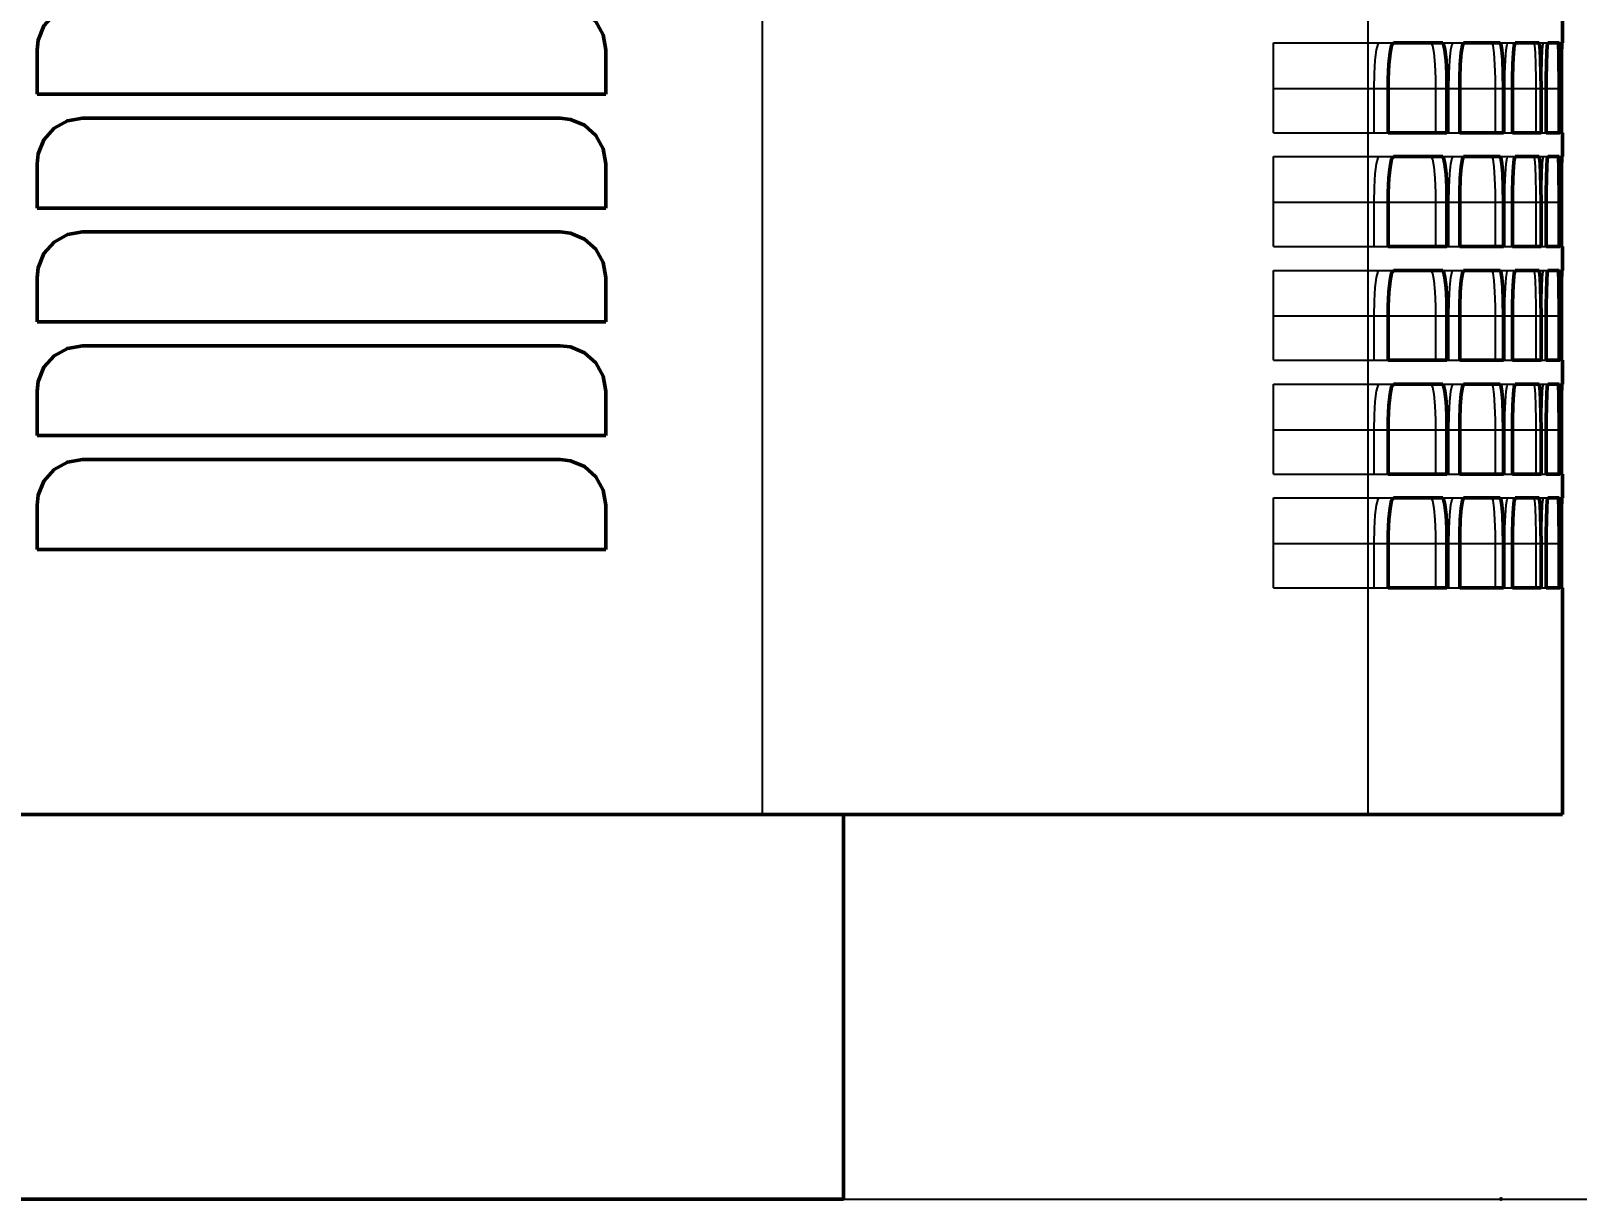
# Model space of a CAD drawing. Header units: inches. Extents: x -0.3 to 42.3, y 0 to 41.9.
# Drawn here: x 28.54 to 35.33, y 0 to 5.13 of the extents above; entities that cross this region are included whole.
import ezdxf

# ---------------------------------------------------------------- set-up
doc = ezdxf.new("R2010")
doc.units = ezdxf.units.IN
doc.header["$MEASUREMENT"] = 0
doc.linetypes.add('Dashed', pattern=[2, 1, -1])
for name, color, linetype, lineweight in [('2d ConnectionPoints', 7, 'Continuous', 50), ('AM_0', 7, 'Continuous', 50), ('AM_4', 3, 'Continuous', 25), ('AM_5', 3, 'Continuous', 25), ('AM_9', 6, 'Dashed', 25)]:
    doc.layers.add(name, color=color, linetype=linetype, lineweight=lineweight)
doc.dimstyles.get("Standard").update_dxf_attribs({"dimtxt": 0.18, "dimasz": 0.18, "dimexe": 0.18, "dimexo": 0.0625, "dimgap": 0.09, "dimtad": 0, "dimtih": 1, "dimtoh": 1, "dimdec": 4, "dimzin": 0, "dimdsep": 46, "dimtxsty": 'Standard', "dimcen": 0.09, "dimadec": 0, "dimazin": 0, "dimtfac": 1, "dimtdec": 4, "dimtofl": 0, "dimtmove": 0, "dimatfit": 3, "dimfxl": 1, "dimtolj": 1, "dimtzin": 0, "dimarcsym": 0})

# ---------------------------------------------------------------- blocks, each defined once
blk = doc.blocks.new('*D1')
at = {"layer": 'AM_5', "color": 0, "lineweight": -2}
for p, q in [((14.375, 41.75), (39.27, 41.75)), ((39.27, 39.75), (39.27, 27.5096)), ((39.27, 2), (39.27, 14.2404)), ((3.39, 0), (39.27, 0))]:
    blk.add_line(p, q, dxfattribs=at)
at = {"layer": 'AM_5', "color": 0}
for points in [[(39.6033, 39.75), (38.9367, 39.75), (39.27, 41.75)], [(38.9367, 2), (39.6033, 2), (39.27, 0)]]:
    blk.add_solid(points, dxfattribs=at)
at = {"layer": 'Defpoints', "color": 0}
for p in [(14.375, 41.75), (3.39, 0), (39.27, 0)]:
    blk.add_point(p, dxfattribs=at)
at = {"layer": 'AM_5', "color": 0, "insert": (39.27, 20.875), "char_height": 2, "attachment_point": 5, "rotation": 90}
blk.add_mtext('\\A1;41.75 in', dxfattribs=at)

msp = doc.modelspace()

# ---------------------------------------------------------------- linework, layer by layer
at = {"layer": '2d ConnectionPoints'}
msp.add_point((35, 0), dxfattribs=at)
msp.add_point((35, 0), dxfattribs=at)
at = {"layer": 'AM_0'}
for p, q in [((35.27, 5.186), (35.27, 5.081)), ((28.564, 5.05), (28.564, 4.855)), ((31.064, 4.855), (31.064, 5.05)), ((34.74364, 5.081), (34.52673, 5.081)), ((34.99698, 5.081), (34.83586, 5.081)), ((35.16774, 5.081), (35.06207, 5.081)), ((35.25626, 5.081), (35.20582, 5.081)), ((35.27, 5.081), (35.26742, 5.081)), ((28.564, 4.855), (31.064, 4.855)), ((34.50411, 4.881), (34.50411, 4.686)), ((34.76233, 4.686), (34.76233, 4.881)), ((34.81857, 4.881), (34.81857, 4.686)), ((35.01038, 4.686), (35.01038, 4.881)), ((35.05007, 4.881), (35.05007, 4.686)), ((35.17586, 4.686), (35.17586, 4.881)), ((35.19909, 4.881), (35.19909, 4.686)), ((35.25913, 4.686), (35.25913, 4.881)), ((35.26593, 4.881), (35.26593, 4.686)), ((30.864, 4.75), (28.764, 4.75)), ((34.50411, 4.686), (34.76233, 4.686)), ((34.81857, 4.686), (35.01038, 4.686)), ((35.05007, 4.686), (35.17586, 4.686)), ((35.19909, 4.686), (35.25913, 4.686)), ((35.26593, 4.686), (35.27, 4.686)), ((35.27, 4.686), (35.27, 4.581)), ((34.74364, 4.581), (34.52673, 4.581)), ((34.99698, 4.581), (34.83586, 4.581)), ((35.16774, 4.581), (35.06207, 4.581)), ((35.25626, 4.581), (35.20582, 4.581)), ((35.27, 4.581), (35.26742, 4.581)), ((28.564, 4.55), (28.564, 4.355)), ((31.064, 4.355), (31.064, 4.55)), ((28.564, 4.355), (31.064, 4.355)), ((34.50411, 4.381), (34.50411, 4.186)), ((34.76233, 4.186), (34.76233, 4.381)), ((34.81857, 4.381), (34.81857, 4.186)), ((35.01038, 4.186), (35.01038, 4.381)), ((35.05007, 4.381), (35.05007, 4.186)), ((35.17586, 4.186), (35.17586, 4.381)), ((35.19909, 4.381), (35.19909, 4.186)), ((35.25913, 4.186), (35.25913, 4.381)), ((35.26593, 4.381), (35.26593, 4.186)), ((30.864, 4.25), (28.764, 4.25)), ((34.50411, 4.186), (34.76233, 4.186)), ((34.81857, 4.186), (35.01038, 4.186)), ((35.05007, 4.186), (35.17586, 4.186)), ((35.19909, 4.186), (35.25913, 4.186)), ((35.26593, 4.186), (35.27, 4.186)), ((35.27, 4.186), (35.27, 4.081)), ((34.74364, 4.081), (34.52673, 4.081)), ((34.99698, 4.081), (34.83586, 4.081)), ((35.16774, 4.081), (35.06207, 4.081)), ((35.25626, 4.081), (35.20582, 4.081)), ((35.27, 4.081), (35.26742, 4.081)), ((28.564, 4.05), (28.564, 3.855)), ((31.064, 3.855), (31.064, 4.05)), ((34.50411, 3.881), (34.50411, 3.686)), ((34.76233, 3.686), (34.76233, 3.881)), ((34.81857, 3.881), (34.81857, 3.686)), ((35.01038, 3.686), (35.01038, 3.881)), ((35.05007, 3.881), (35.05007, 3.686)), ((35.17586, 3.686), (35.17586, 3.881)), ((35.19909, 3.881), (35.19909, 3.686)), ((35.25913, 3.686), (35.25913, 3.881)), ((35.26593, 3.881), (35.26593, 3.686)), ((28.564, 3.855), (31.064, 3.855)), ((30.864, 3.75), (28.764, 3.75)), ((34.50411, 3.686), (34.76233, 3.686)), ((34.81857, 3.686), (35.01038, 3.686)), ((35.05007, 3.686), (35.17586, 3.686)), ((35.19909, 3.686), (35.25913, 3.686)), ((35.26593, 3.686), (35.27, 3.686)), ((35.27, 3.686), (35.27, 3.581)), ((28.564, 3.55), (28.564, 3.355)), ((31.064, 3.355), (31.064, 3.55)), ((34.74364, 3.581), (34.52673, 3.581)), ((34.99698, 3.581), (34.83586, 3.581)), ((35.16774, 3.581), (35.06207, 3.581)), ((35.25626, 3.581), (35.20582, 3.581)), ((35.27, 3.581), (35.26742, 3.581)), ((28.564, 3.355), (31.064, 3.355)), ((34.50411, 3.381), (34.50411, 3.186)), ((34.76233, 3.186), (34.76233, 3.381)), ((34.81857, 3.381), (34.81857, 3.186)), ((35.01038, 3.186), (35.01038, 3.381)), ((35.05007, 3.381), (35.05007, 3.186)), ((35.17586, 3.186), (35.17586, 3.381)), ((35.19909, 3.381), (35.19909, 3.186)), ((35.25913, 3.186), (35.25913, 3.381)), ((35.26593, 3.381), (35.26593, 3.186)), ((30.864, 3.25), (28.764, 3.25)), ((34.50411, 3.186), (34.76233, 3.186)), ((34.81857, 3.186), (35.01038, 3.186)), ((35.05007, 3.186), (35.17586, 3.186)), ((35.19909, 3.186), (35.25913, 3.186)), ((35.26593, 3.186), (35.27, 3.186)), ((35.27, 3.186), (35.27, 3.081)), ((34.74364, 3.081), (34.52673, 3.081)), ((34.99698, 3.081), (34.83586, 3.081)), ((35.16774, 3.081), (35.06207, 3.081)), ((35.25626, 3.081), (35.20582, 3.081)), ((35.27, 3.081), (35.26742, 3.081)), ((28.564, 3.05), (28.564, 2.855)), ((31.064, 2.855), (31.064, 3.05)), ((28.564, 2.855), (31.064, 2.855)), ((34.50411, 2.881), (34.50411, 2.686)), ((34.76233, 2.686), (34.76233, 2.881)), ((34.81857, 2.881), (34.81857, 2.686)), ((35.01038, 2.686), (35.01038, 2.881)), ((35.05007, 2.881), (35.05007, 2.686)), ((35.17586, 2.686), (35.17586, 2.881)), ((35.19909, 2.881), (35.19909, 2.686)), ((35.25913, 2.686), (35.25913, 2.881)), ((35.26593, 2.881), (35.26593, 2.686)), ((34.50411, 2.686), (34.76233, 2.686)), ((34.81857, 2.686), (35.01038, 2.686)), ((35.05007, 2.686), (35.17586, 2.686)), ((35.19909, 2.686), (35.25913, 2.686)), ((35.26593, 2.686), (35.27, 2.686)), ((35.27, 2.686), (35.27, 1.69)), ((-0.27, 1.69), (35.27, 1.69)), ((32.11, 1.69), (32.11, 0)), ((3.39, 0), (32.11, 0))]:
    msp.add_line(p, q, dxfattribs=at)
for points in [[(28.764, 5.25), (28.69758, 5.23865), (28.63864, 5.20584), (28.59399, 5.15534), (28.56869, 5.09307), (28.564, 5.05)], [(31.064, 5.05), (31.05284, 5.11588), (31.02066, 5.17433), (30.97099, 5.21897), (30.90912, 5.24484), (30.864, 5.25)], [(34.52673, 5.081), (34.51924, 5.06961), (34.51257, 5.03669), (34.5075, 4.98604), (34.50463, 4.92369), (34.50411, 4.881)], [(34.76233, 4.881), (34.76129, 4.94699), (34.75829, 5.00554), (34.75365, 5.05018), (34.74785, 5.07594), (34.74364, 5.081)], [(34.83586, 5.081), (34.83016, 5.06966), (34.82507, 5.03689), (34.82119, 4.98645), (34.81898, 4.92419), (34.81857, 4.881)], [(35.01038, 4.881), (35.00964, 4.94709), (35.00748, 5.00573), (35.00415, 5.05038), (34.99998, 5.07603), (34.99698, 5.081)], [(35.06207, 5.081), (35.05813, 5.06969), (35.0546, 5.03704), (35.0519, 4.98674), (35.05036, 4.92456), (35.05007, 4.881)], [(35.17586, 4.881), (35.17541, 4.94716), (35.17411, 5.00586), (35.17209, 5.05051), (35.16956, 5.07609), (35.16774, 5.081)], [(35.20582, 5.081), (35.20363, 5.06972), (35.20165, 5.03713), (35.20013, 4.98693), (35.19925, 4.9248), (35.19909, 4.881)], [(35.25913, 4.881), (35.25898, 4.9472), (35.25853, 5.00593), (35.25782, 5.05058), (35.25692, 5.07612), (35.25626, 5.081)], [(35.26742, 5.081), (35.26696, 5.06973), (35.26653, 5.03717), (35.26618, 4.98701), (35.26597, 4.9249), (35.26593, 4.881)], [(28.764, 4.75), (28.69758, 4.73865), (28.63864, 4.70584), (28.59399, 4.65534), (28.56869, 4.59307), (28.564, 4.55)], [(31.064, 4.55), (31.05284, 4.61588), (31.02066, 4.67433), (30.97099, 4.71897), (30.90912, 4.74484), (30.864, 4.75)], [(34.52673, 4.581), (34.51924, 4.56961), (34.51257, 4.53669), (34.5075, 4.48604), (34.50463, 4.42369), (34.50411, 4.381)], [(34.76233, 4.381), (34.76129, 4.44699), (34.75829, 4.50554), (34.75365, 4.55018), (34.74785, 4.57594), (34.74364, 4.581)], [(34.83586, 4.581), (34.83016, 4.56966), (34.82507, 4.53689), (34.82119, 4.48645), (34.81898, 4.42419), (34.81857, 4.381)], [(35.01038, 4.381), (35.00964, 4.44709), (35.00748, 4.50573), (35.00415, 4.55038), (34.99998, 4.57603), (34.99698, 4.581)], [(35.06207, 4.581), (35.05813, 4.56969), (35.0546, 4.53704), (35.0519, 4.48674), (35.05036, 4.42456), (35.05007, 4.381)], [(35.17586, 4.381), (35.17541, 4.44716), (35.17411, 4.50586), (35.17209, 4.55051), (35.16956, 4.57609), (35.16774, 4.581)], [(35.20582, 4.581), (35.20363, 4.56972), (35.20165, 4.53713), (35.20013, 4.48693), (35.19925, 4.4248), (35.19909, 4.381)], [(35.25913, 4.381), (35.25898, 4.4472), (35.25853, 4.50593), (35.25782, 4.55058), (35.25692, 4.57612), (35.25626, 4.581)], [(35.26742, 4.581), (35.26696, 4.56973), (35.26653, 4.53717), (35.26618, 4.48701), (35.26597, 4.4249), (35.26593, 4.381)], [(28.764, 4.25), (28.69758, 4.23865), (28.63864, 4.20584), (28.59399, 4.15534), (28.56869, 4.09307), (28.564, 4.05)], [(31.064, 4.05), (31.05284, 4.11588), (31.02066, 4.17433), (30.97099, 4.21897), (30.90912, 4.24484), (30.864, 4.25)], [(34.52673, 4.081), (34.51924, 4.06961), (34.51257, 4.03669), (34.5075, 3.98604), (34.50463, 3.92369), (34.50411, 3.881)], [(34.76233, 3.881), (34.76129, 3.94699), (34.75829, 4.00554), (34.75365, 4.05018), (34.74785, 4.07594), (34.74364, 4.081)], [(34.83586, 4.081), (34.83016, 4.06966), (34.82507, 4.03689), (34.82119, 3.98645), (34.81898, 3.92419), (34.81857, 3.881)], [(35.01038, 3.881), (35.00964, 3.94709), (35.00748, 4.00573), (35.00415, 4.05038), (34.99998, 4.07603), (34.99698, 4.081)], [(35.06207, 4.081), (35.05813, 4.06969), (35.0546, 4.03704), (35.0519, 3.98674), (35.05036, 3.92456), (35.05007, 3.881)], [(35.17586, 3.881), (35.17541, 3.94716), (35.17411, 4.00586), (35.17209, 4.05051), (35.16956, 4.07609), (35.16774, 4.081)], [(35.20582, 4.081), (35.20363, 4.06972), (35.20165, 4.03713), (35.20013, 3.98693), (35.19925, 3.9248), (35.19909, 3.881)], [(35.25913, 3.881), (35.25898, 3.9472), (35.25853, 4.00593), (35.25782, 4.05058), (35.25692, 4.07612), (35.25626, 4.081)], [(35.26742, 4.081), (35.26696, 4.06973), (35.26653, 4.03717), (35.26618, 3.98701), (35.26597, 3.9249), (35.26593, 3.881)], [(28.764, 3.75), (28.69758, 3.73865), (28.63864, 3.70584), (28.59399, 3.65534), (28.56869, 3.59307), (28.564, 3.55)], [(31.064, 3.55), (31.05284, 3.61588), (31.02066, 3.67433), (30.97099, 3.71897), (30.90912, 3.74484), (30.864, 3.75)], [(34.52673, 3.581), (34.51924, 3.56961), (34.51257, 3.53669), (34.5075, 3.48604), (34.50463, 3.42369), (34.50411, 3.381)], [(34.76233, 3.381), (34.76129, 3.44699), (34.75829, 3.50554), (34.75365, 3.55018), (34.74785, 3.57594), (34.74364, 3.581)], [(34.83586, 3.581), (34.83016, 3.56966), (34.82507, 3.53689), (34.82119, 3.48645), (34.81898, 3.42419), (34.81857, 3.381)], [(35.01038, 3.381), (35.00964, 3.44709), (35.00748, 3.50573), (35.00415, 3.55038), (34.99998, 3.57603), (34.99698, 3.581)], [(35.06207, 3.581), (35.05813, 3.56969), (35.0546, 3.53704), (35.0519, 3.48674), (35.05036, 3.42456), (35.05007, 3.381)], [(35.17586, 3.381), (35.17541, 3.44716), (35.17411, 3.50586), (35.17209, 3.55051), (35.16956, 3.57609), (35.16774, 3.581)], [(35.20582, 3.581), (35.20363, 3.56972), (35.20165, 3.53713), (35.20013, 3.48693), (35.19925, 3.4248), (35.19909, 3.381)], [(35.25913, 3.381), (35.25898, 3.4472), (35.25853, 3.50593), (35.25782, 3.55058), (35.25692, 3.57612), (35.25626, 3.581)], [(35.26742, 3.581), (35.26696, 3.56973), (35.26653, 3.53717), (35.26618, 3.48701), (35.26597, 3.4249), (35.26593, 3.381)], [(28.764, 3.25), (28.69758, 3.23865), (28.63864, 3.20584), (28.59399, 3.15534), (28.56869, 3.09307), (28.564, 3.05)], [(31.064, 3.05), (31.05284, 3.11588), (31.02066, 3.17433), (30.97099, 3.21897), (30.90912, 3.24484), (30.864, 3.25)], [(34.52673, 3.081), (34.51924, 3.06961), (34.51257, 3.03669), (34.5075, 2.98604), (34.50463, 2.92369), (34.50411, 2.881)], [(34.76233, 2.881), (34.76129, 2.94699), (34.75829, 3.00554), (34.75365, 3.05018), (34.74785, 3.07594), (34.74364, 3.081)], [(34.83586, 3.081), (34.83016, 3.06966), (34.82507, 3.03689), (34.82119, 2.98645), (34.81898, 2.92419), (34.81857, 2.881)], [(35.01038, 2.881), (35.00964, 2.94709), (35.00748, 3.00573), (35.00415, 3.05038), (34.99998, 3.07603), (34.99698, 3.081)], [(35.06207, 3.081), (35.05813, 3.06969), (35.0546, 3.03704), (35.0519, 2.98674), (35.05036, 2.92456), (35.05007, 2.881)], [(35.17586, 2.881), (35.17541, 2.94716), (35.17411, 3.00586), (35.17209, 3.05051), (35.16956, 3.07609), (35.16774, 3.081)], [(35.20582, 3.081), (35.20363, 3.06972), (35.20165, 3.03713), (35.20013, 2.98693), (35.19925, 2.9248), (35.19909, 2.881)], [(35.25913, 2.881), (35.25898, 2.9472), (35.25853, 3.00593), (35.25782, 3.05058), (35.25692, 3.07612), (35.25626, 3.081)], [(35.26742, 3.081), (35.26696, 3.06973), (35.26653, 3.03717), (35.26618, 2.98701), (35.26597, 2.9249), (35.26593, 2.881)]]:
    msp.add_lwpolyline(points, dxfattribs=at)
at = {"layer": 'AM_4'}
for p, q in [((31.7511, 41.15), (31.7511, 1.69)), ((34.41416, 41.15), (34.41416, 1.69)), ((34.50411, 4.881), (34.76233, 4.881)), ((34.81857, 4.881), (35.01038, 4.881)), ((35.05007, 4.881), (35.17586, 4.881)), ((35.19909, 4.881), (35.25913, 4.881)), ((34.50411, 4.381), (34.76233, 4.381)), ((34.81857, 4.381), (35.01038, 4.381)), ((35.05007, 4.381), (35.17586, 4.381)), ((35.19909, 4.381), (35.25913, 4.381)), ((34.50411, 3.881), (34.76233, 3.881)), ((34.81857, 3.881), (35.01038, 3.881)), ((35.05007, 3.881), (35.17586, 3.881)), ((35.19909, 3.881), (35.25913, 3.881)), ((34.50411, 3.381), (34.76233, 3.381)), ((34.81857, 3.381), (35.01038, 3.381)), ((35.05007, 3.381), (35.17586, 3.381)), ((35.19909, 3.381), (35.25913, 3.381)), ((34.50411, 2.881), (34.76233, 2.881)), ((34.81857, 2.881), (35.01038, 2.881)), ((35.05007, 2.881), (35.17586, 2.881)), ((35.19909, 2.881), (35.25913, 2.881))]:
    msp.add_line(p, q, dxfattribs=at)
at = {"layer": 'AM_9'}
for p, q in [((34, 4.686), (34, 5.081)), ((34, 5.081), (34.52673, 5.081)), ((34.74364, 5.081), (34.83586, 5.081)), ((34.99698, 5.081), (35.06207, 5.081)), ((35.16774, 5.081), (35.20582, 5.081)), ((35.25626, 5.081), (35.26742, 5.081)), ((34, 4.881), (34.50411, 4.881)), ((34.44226, 4.686), (34.44226, 4.881)), ((34.71185, 4.881), (34.71185, 4.686)), ((34.76233, 4.881), (34.81857, 4.881)), ((34.77091, 4.686), (34.77091, 4.881)), ((34.974, 4.881), (34.974, 4.686)), ((35.01038, 4.881), (35.05007, 4.881)), ((35.01649, 4.686), (35.01649, 4.881)), ((35.15351, 4.881), (35.15351, 4.686)), ((35.17586, 4.881), (35.19909, 4.881)), ((35.17953, 4.686), (35.17953, 4.881)), ((35.25075, 4.881), (35.25075, 4.686)), ((35.25913, 4.881), (35.26593, 4.881)), ((35.26035, 4.686), (35.26035, 4.881)), ((34, 4.686), (34.50411, 4.686)), ((34.76233, 4.686), (34.81857, 4.686)), ((35.01038, 4.686), (35.05007, 4.686)), ((35.17586, 4.686), (35.19909, 4.686)), ((35.25913, 4.686), (35.26593, 4.686)), ((34, 4.186), (34, 4.581)), ((34, 4.581), (34.52673, 4.581)), ((34.74364, 4.581), (34.83586, 4.581)), ((34.99698, 4.581), (35.06207, 4.581)), ((35.16774, 4.581), (35.20582, 4.581)), ((35.25626, 4.581), (35.26742, 4.581)), ((34, 4.381), (34.50411, 4.381)), ((34.44226, 4.186), (34.44226, 4.381)), ((34.71185, 4.381), (34.71185, 4.186)), ((34.76233, 4.381), (34.81857, 4.381)), ((34.77091, 4.186), (34.77091, 4.381)), ((34.974, 4.381), (34.974, 4.186)), ((35.01038, 4.381), (35.05007, 4.381)), ((35.01649, 4.186), (35.01649, 4.381)), ((35.15351, 4.381), (35.15351, 4.186)), ((35.17586, 4.381), (35.19909, 4.381)), ((35.17953, 4.186), (35.17953, 4.381)), ((35.25075, 4.381), (35.25075, 4.186)), ((35.25913, 4.381), (35.26593, 4.381)), ((35.26035, 4.186), (35.26035, 4.381)), ((34, 4.186), (34.50411, 4.186)), ((34.76233, 4.186), (34.81857, 4.186)), ((35.01038, 4.186), (35.05007, 4.186)), ((35.17586, 4.186), (35.19909, 4.186)), ((35.25913, 4.186), (35.26593, 4.186)), ((34, 3.686), (34, 4.081)), ((34, 4.081), (34.52673, 4.081)), ((34.74364, 4.081), (34.83586, 4.081)), ((34.99698, 4.081), (35.06207, 4.081)), ((35.16774, 4.081), (35.20582, 4.081)), ((35.25626, 4.081), (35.26742, 4.081)), ((34, 3.881), (34.50411, 3.881)), ((34.44226, 3.686), (34.44226, 3.881)), ((34.71185, 3.881), (34.71185, 3.686)), ((34.76233, 3.881), (34.81857, 3.881)), ((34.77091, 3.686), (34.77091, 3.881)), ((34.974, 3.881), (34.974, 3.686)), ((35.01038, 3.881), (35.05007, 3.881)), ((35.01649, 3.686), (35.01649, 3.881)), ((35.15351, 3.881), (35.15351, 3.686)), ((35.17586, 3.881), (35.19909, 3.881)), ((35.17953, 3.686), (35.17953, 3.881)), ((35.25075, 3.881), (35.25075, 3.686)), ((35.25913, 3.881), (35.26593, 3.881)), ((35.26035, 3.686), (35.26035, 3.881)), ((34, 3.686), (34.50411, 3.686)), ((34.76233, 3.686), (34.81857, 3.686)), ((35.01038, 3.686), (35.05007, 3.686)), ((35.17586, 3.686), (35.19909, 3.686)), ((35.25913, 3.686), (35.26593, 3.686)), ((34, 3.186), (34, 3.581)), ((34, 3.581), (34.52673, 3.581)), ((34.74364, 3.581), (34.83586, 3.581)), ((34.99698, 3.581), (35.06207, 3.581)), ((35.16774, 3.581), (35.20582, 3.581)), ((35.25626, 3.581), (35.26742, 3.581)), ((34, 3.381), (34.50411, 3.381)), ((34.44226, 3.186), (34.44226, 3.381)), ((34.71185, 3.381), (34.71185, 3.186)), ((34.76233, 3.381), (34.81857, 3.381)), ((34.77091, 3.186), (34.77091, 3.381)), ((34.974, 3.381), (34.974, 3.186)), ((35.01038, 3.381), (35.05007, 3.381)), ((35.01649, 3.186), (35.01649, 3.381)), ((35.15351, 3.381), (35.15351, 3.186)), ((35.17586, 3.381), (35.19909, 3.381)), ((35.17953, 3.186), (35.17953, 3.381)), ((35.25075, 3.381), (35.25075, 3.186)), ((35.25913, 3.381), (35.26593, 3.381)), ((35.26035, 3.186), (35.26035, 3.381)), ((34, 3.186), (34.50411, 3.186)), ((34.76233, 3.186), (34.81857, 3.186)), ((35.01038, 3.186), (35.05007, 3.186)), ((35.17586, 3.186), (35.19909, 3.186)), ((35.25913, 3.186), (35.26593, 3.186)), ((34, 2.686), (34, 3.081)), ((34, 3.081), (34.52673, 3.081)), ((34.74364, 3.081), (34.83586, 3.081)), ((34.99698, 3.081), (35.06207, 3.081)), ((35.16774, 3.081), (35.20582, 3.081)), ((35.25626, 3.081), (35.26742, 3.081)), ((34, 2.881), (34.50411, 2.881)), ((34.44226, 2.686), (34.44226, 2.881)), ((34.71185, 2.881), (34.71185, 2.686)), ((34.76233, 2.881), (34.81857, 2.881)), ((34.77091, 2.686), (34.77091, 2.881)), ((34.974, 2.881), (34.974, 2.686)), ((35.01038, 2.881), (35.05007, 2.881)), ((35.01649, 2.686), (35.01649, 2.881)), ((35.15351, 2.881), (35.15351, 2.686)), ((35.17586, 2.881), (35.19909, 2.881)), ((35.17953, 2.686), (35.17953, 2.881)), ((35.25075, 2.881), (35.25075, 2.686)), ((35.25913, 2.881), (35.26593, 2.881)), ((35.26035, 2.686), (35.26035, 2.881)), ((34, 2.686), (34.50411, 2.686)), ((34.76233, 2.686), (34.81857, 2.686)), ((35.01038, 2.686), (35.05007, 2.686)), ((35.17586, 2.686), (35.19909, 2.686)), ((35.25913, 2.686), (35.26593, 2.686))]:
    msp.add_line(p, q, dxfattribs=at)
for points in [[(34.44226, 4.881), (34.44359, 4.94686), (34.44739, 5.00529), (34.45324, 5.04993), (34.46051, 5.07583), (34.4658, 5.081)], [(34.69224, 5.081), (34.69879, 5.06964), (34.70457, 5.03681), (34.70893, 4.98628), (34.71139, 4.924), (34.71185, 4.881)], [(34.77091, 4.881), (34.77194, 4.94699), (34.7749, 5.00555), (34.77945, 5.05019), (34.78507, 5.07594), (34.78911, 5.081)], [(34.9597, 5.081), (34.96448, 5.06968), (34.96869, 5.03698), (34.97186, 4.98663), (34.97366, 4.92442), (34.974, 4.881)], [(35.01649, 4.881), (35.01723, 4.9471), (35.01934, 5.00574), (35.02258, 5.05039), (35.02657, 5.07603), (35.0294, 5.081)], [(35.14448, 5.081), (35.14751, 5.06971), (35.15016, 5.0371), (35.15216, 4.98686), (35.15329, 4.92471), (35.15351, 4.881)], [(35.17953, 4.881), (35.17997, 4.94716), (35.18123, 5.00587), (35.18315, 5.05052), (35.18551, 5.07609), (35.18716, 5.081)], [(35.24699, 5.081), (35.24827, 5.06972), (35.24938, 5.03716), (35.2502, 4.98699), (35.25066, 4.92487), (35.25075, 4.881)], [(35.26035, 4.881), (35.26049, 4.9472), (35.2609, 5.00593), (35.26151, 5.05058), (35.26223, 5.07612), (35.26273, 5.081)], [(34.44226, 4.381), (34.44359, 4.44686), (34.44739, 4.50529), (34.45324, 4.54993), (34.46051, 4.57583), (34.4658, 4.581)], [(34.69224, 4.581), (34.69879, 4.56964), (34.70457, 4.53681), (34.70893, 4.48628), (34.71139, 4.424), (34.71185, 4.381)], [(34.77091, 4.381), (34.77194, 4.44699), (34.7749, 4.50555), (34.77945, 4.55019), (34.78507, 4.57594), (34.78911, 4.581)], [(34.9597, 4.581), (34.96448, 4.56968), (34.96869, 4.53698), (34.97186, 4.48663), (34.97366, 4.42442), (34.974, 4.381)], [(35.01649, 4.381), (35.01723, 4.4471), (35.01934, 4.50574), (35.02258, 4.55039), (35.02657, 4.57603), (35.0294, 4.581)], [(35.14448, 4.581), (35.14751, 4.56971), (35.15016, 4.5371), (35.15216, 4.48686), (35.15329, 4.42471), (35.15351, 4.381)], [(35.17953, 4.381), (35.17997, 4.44716), (35.18123, 4.50587), (35.18315, 4.55052), (35.18551, 4.57609), (35.18716, 4.581)], [(35.24699, 4.581), (35.24827, 4.56972), (35.24938, 4.53716), (35.2502, 4.48699), (35.25066, 4.42487), (35.25075, 4.381)], [(35.26035, 4.381), (35.26049, 4.4472), (35.2609, 4.50593), (35.26151, 4.55058), (35.26223, 4.57612), (35.26273, 4.581)], [(34.44226, 3.881), (34.44359, 3.94686), (34.44739, 4.00529), (34.45324, 4.04993), (34.46051, 4.07583), (34.4658, 4.081)], [(34.69224, 4.081), (34.69879, 4.06964), (34.70457, 4.03681), (34.70893, 3.98628), (34.71139, 3.924), (34.71185, 3.881)], [(34.77091, 3.881), (34.77194, 3.94699), (34.7749, 4.00555), (34.77945, 4.05019), (34.78507, 4.07594), (34.78911, 4.081)], [(34.9597, 4.081), (34.96448, 4.06968), (34.96869, 4.03698), (34.97186, 3.98663), (34.97366, 3.92442), (34.974, 3.881)], [(35.01649, 3.881), (35.01723, 3.9471), (35.01934, 4.00574), (35.02258, 4.05039), (35.02657, 4.07603), (35.0294, 4.081)], [(35.14448, 4.081), (35.14751, 4.06971), (35.15016, 4.0371), (35.15216, 3.98686), (35.15329, 3.92471), (35.15351, 3.881)], [(35.17953, 3.881), (35.17997, 3.94716), (35.18123, 4.00587), (35.18315, 4.05052), (35.18551, 4.07609), (35.18716, 4.081)], [(35.24699, 4.081), (35.24827, 4.06972), (35.24938, 4.03716), (35.2502, 3.98699), (35.25066, 3.92487), (35.25075, 3.881)], [(35.26035, 3.881), (35.26049, 3.9472), (35.2609, 4.00593), (35.26151, 4.05058), (35.26223, 4.07612), (35.26273, 4.081)], [(34.44226, 3.381), (34.44359, 3.44686), (34.44739, 3.50529), (34.45324, 3.54993), (34.46051, 3.57583), (34.4658, 3.581)], [(34.69224, 3.581), (34.69879, 3.56964), (34.70457, 3.53681), (34.70893, 3.48628), (34.71139, 3.424), (34.71185, 3.381)], [(34.77091, 3.381), (34.77194, 3.44699), (34.7749, 3.50555), (34.77945, 3.55019), (34.78507, 3.57594), (34.78911, 3.581)], [(34.9597, 3.581), (34.96448, 3.56968), (34.96869, 3.53698), (34.97186, 3.48663), (34.97366, 3.42442), (34.974, 3.381)], [(35.01649, 3.381), (35.01723, 3.4471), (35.01934, 3.50574), (35.02258, 3.55039), (35.02657, 3.57603), (35.0294, 3.581)], [(35.14448, 3.581), (35.14751, 3.56971), (35.15016, 3.5371), (35.15216, 3.48686), (35.15329, 3.42471), (35.15351, 3.381)], [(35.17953, 3.381), (35.17997, 3.44716), (35.18123, 3.50587), (35.18315, 3.55052), (35.18551, 3.57609), (35.18716, 3.581)], [(35.24699, 3.581), (35.24827, 3.56972), (35.24938, 3.53716), (35.2502, 3.48699), (35.25066, 3.42487), (35.25075, 3.381)], [(35.26035, 3.381), (35.26049, 3.4472), (35.2609, 3.50593), (35.26151, 3.55058), (35.26223, 3.57612), (35.26273, 3.581)], [(34.44226, 2.881), (34.44359, 2.94686), (34.44739, 3.00529), (34.45324, 3.04993), (34.46051, 3.07583), (34.4658, 3.081)], [(34.69224, 3.081), (34.69879, 3.06964), (34.70457, 3.03681), (34.70893, 2.98628), (34.71139, 2.924), (34.71185, 2.881)], [(34.77091, 2.881), (34.77194, 2.94699), (34.7749, 3.00555), (34.77945, 3.05019), (34.78507, 3.07594), (34.78911, 3.081)], [(34.9597, 3.081), (34.96448, 3.06968), (34.96869, 3.03698), (34.97186, 2.98663), (34.97366, 2.92442), (34.974, 2.881)], [(35.01649, 2.881), (35.01723, 2.9471), (35.01934, 3.00574), (35.02258, 3.05039), (35.02657, 3.07603), (35.0294, 3.081)], [(35.14448, 3.081), (35.14751, 3.06971), (35.15016, 3.0371), (35.15216, 2.98686), (35.15329, 2.92471), (35.15351, 2.881)], [(35.17953, 2.881), (35.17997, 2.94716), (35.18123, 3.00587), (35.18315, 3.05052), (35.18551, 3.07609), (35.18716, 3.081)], [(35.24699, 3.081), (35.24827, 3.06972), (35.24938, 3.03716), (35.2502, 2.98699), (35.25066, 2.92487), (35.25075, 2.881)], [(35.26035, 2.881), (35.26049, 2.9472), (35.2609, 3.00593), (35.26151, 3.05058), (35.26223, 3.07612), (35.26273, 3.081)]]:
    msp.add_lwpolyline(points, dxfattribs=at)

# ---------------------------------------------------------------- dimensions: what is measured, and where the dimension line sits
at = {"layer": 'AM_5'}
dim = msp.add_linear_dim(base=(39.27, 0), p1=(14.375, 41.75), p2=(3.39, 0), angle=90, text='41.75 in', dimstyle='Standard', override={"dimtxt": 2, "dimasz": 2, "dimexe": 0, "dimexo": 0, "dimgap": 0.6}, dxfattribs=at)
dim.commit()
dim.dimension.update_dxf_attribs({"geometry": '*D1', "text_midpoint": (39.27, 20.875), "dimtype": 160, "text_rotation": 90})

doc.saveas('drawing.dxf')
